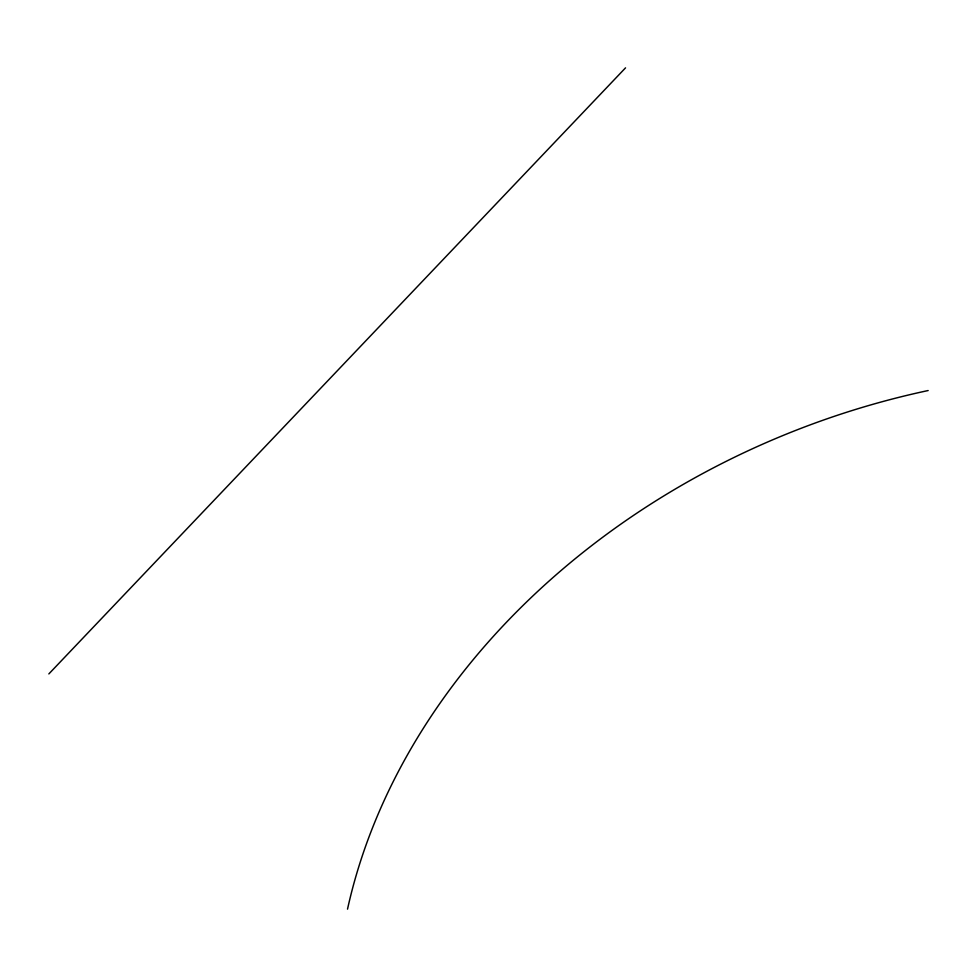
<?xml version="1.0" encoding="UTF-8"?>
<svg xmlns="http://www.w3.org/2000/svg" width="977" height="977" viewBox="0 0 977 977"><rect width="100%" height="100%" fill="white"/><g stroke="black" fill="none" stroke-linecap="round" stroke-linejoin="round"><path stroke-width="1.47" d="M48.85 673.922L625.536 67.853M347.519 909.147A677.659 539.951 -20.3 0 1 928.15 390.544"/></g></svg>
